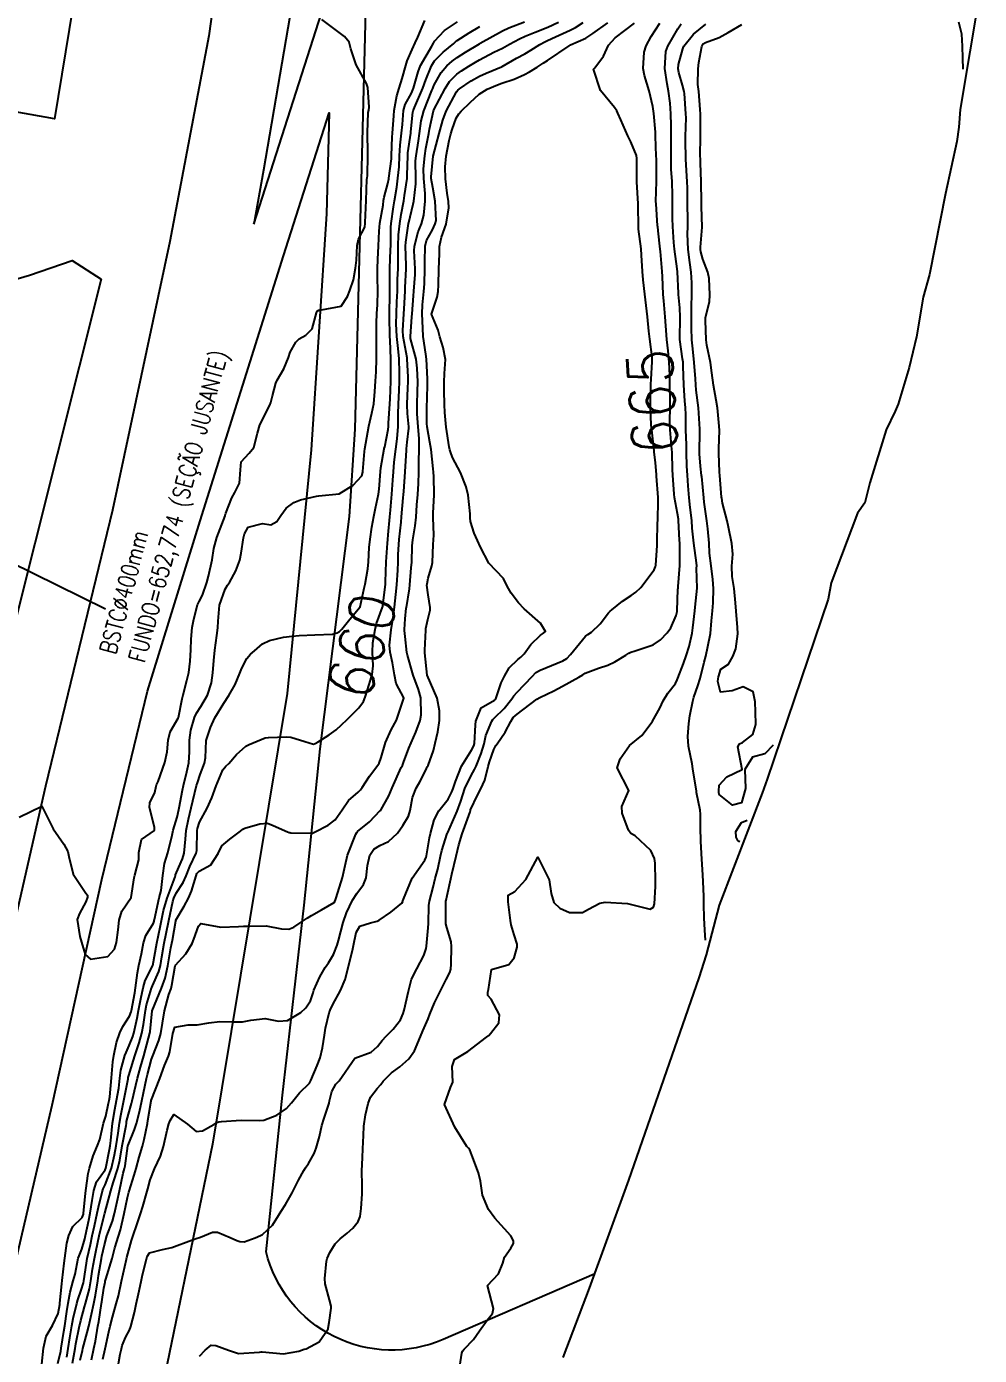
# Model space of a CAD drawing. Header units: metres. Extents: x 292545 to 299085, y 7450245 to 7463078.
# Drawn here: x 296745.2 to 296829.6, y 7460534.3 to 7460652 of the extents above; entities that cross this region are included whole.
import ezdxf
from ezdxf.enums import TextEntityAlignment as Align

# ---------------------------------------------------------------- set-up
doc = ezdxf.new("R2010")
doc.units = ezdxf.units.M
doc.linetypes.add('CONTINUO', pattern=[0])
for name, color, linetype in [('Area', 45, 'Continuous'), ('Cotas', 45, 'Continuous'), ('Curvas de Nivel 1m', 11, 'Continuous'), ('Curvas de Nivel 5m', 15, 'Continuous'), ('Edificações', 30, 'Continuous'), ('TEXTO', 45, 'Continuous'), ('Vias Primárias', 230, 'Continuous')]:
    doc.layers.add(name, color=color, linetype=linetype)
doc.styles.add('ROMANS', font='romans', dxfattribs={"height": 0.2})
doc.styles.add('Style-STANDARD', font='STANDARD.shx')

msp = doc.modelspace()

# ---------------------------------------------------------------- linework, layer by layer
at = {"layer": 'Area'}
msp.add_polyline3d([(296829.62, 7460654.93, 670.3), (296827.92, 7460644.7, 669.62), (296827.8, 7460643.14, 669.72), (296827.62, 7460641.86, 669.65), (296826.61, 7460637.26, 669.59), (296825.21, 7460630.08, 669.62), (296824.63, 7460628.07, 669.68), (296824.04, 7460624.55, 675.16), (296823.39, 7460621.84, 669.61), (296822.41, 7460618.59, 675.34), (296822.14, 7460617.98, 669.64), (296821.37, 7460616.33, 674.99), (296819.9, 7460611.62, 675.24), (296819.48, 7460609.85, 674.98), (296818.82, 7460608.93, 669.52), (296816.47, 7460602.77, 672.16), (296816.22, 7460601.32, 669.47), (296810.81, 7460585.36, 673.24), (296810.38, 7460584.14, 669.09), (296806.57, 7460574.21, 667.19), (296805.4, 7460569.82, 667.22), (296804.75, 7460567.76, 667.43), (296798.53, 7460549.86, 667.46), (296795.05, 7460540.29, 667.61), (296792.7, 7460534.13, 667.4)], dxfattribs=at)
at = {"layer": 'Curvas de Nivel 1m', "flags": 128}
for points, elevation in [([(296744.53, 7460582), (296746.54, 7460582.97), (296747.55, 7460580.96), (296748.51, 7460579.62), (296748.86, 7460578.95), (296748.93, 7460578.51), (296749.33, 7460576.94), (296750.46, 7460575.27), (296750.61, 7460575.08), (296750.61, 7460574.93), (296750.45, 7460574.51), (296749.89, 7460573.48), (296749.68, 7460572.94), (296749.91, 7460571.43), (296750.07, 7460570.93), (296750.39, 7460569.84), (296750.87, 7460569.41), (296752.39, 7460569.67), (296752.98, 7460570.31), (296753.17, 7460570.89), (296753.3, 7460572.01), (296753.41, 7460572.89), (296753.65, 7460573.68), (296754.45, 7460574.88), (296754.72, 7460576.63), (296754.79, 7460576.88), (296755.14, 7460578.22), (296755.14, 7460578.87), (296755.37, 7460580.02), (296756.52, 7460580.83), (296756.54, 7460580.86), (296756.54, 7460580.88), (296756.53, 7460581.11), (296756.1, 7460582.86), (296756.13, 7460583.28), (296756.56, 7460584.2), (296756.68, 7460584.75), (296756.72, 7460584.86), (296756.87, 7460585.15), (296757.46, 7460586.84), (296757.66, 7460587.79), (296757.75, 7460588.84), (296757.91, 7460589.55), (296758.64, 7460590.76), (296758.65, 7460590.82), (296758.99, 7460592.5), (296759.08, 7460592.83), (296759.4, 7460594.11), (296759.56, 7460594.82), (296759.7, 7460595.82), (296759.74, 7460596.82), (296759.78, 7460597.77), (296759.88, 7460598.82), (296760.01, 7460599.55), (296760.35, 7460600.81), (296760.48, 7460601.1), (296760.77, 7460601.67), (296761.17, 7460602.8), (296761.32, 7460603.34), (296761.63, 7460604.8), (296761.79, 7460605.82), (296762.04, 7460606.79), (296762.79, 7460608.71), (296762.8, 7460608.78), (296762.81, 7460608.82), (296762.86, 7460608.93), (296763.37, 7460610.28), (296763.65, 7460610.77), (296764.06, 7460611.6), (296764.16, 7460612.77), (296764.21, 7460613.47), (296764.92, 7460614.26), (296765.34, 7460614.75), (296765.66, 7460616.03), (296765.87, 7460616.75), (296766.75, 7460618.51), (296766.84, 7460618.73), (296766.98, 7460619.32), (296767.28, 7460620.44), (296767.41, 7460620.73), (296768, 7460621.73), (296768.39, 7460622.72), (296768.55, 7460623.19), (296769.04, 7460624.09), (296769.35, 7460624.39), (296769.94, 7460624.7), (296770.49, 7460625.26), (296770.87, 7460626.69), (296770.93, 7460626.84), (296771.08, 7460626.93), (296771.33, 7460626.94), (296773.08, 7460627.28), (296773.62, 7460628.12), (296773.83, 7460628.65), (296774.15, 7460629.6), (296774.34, 7460630.65), (296774.43, 7460631.34), (296774.5, 7460632.65), (296774.6, 7460633.2), (296775.16, 7460634.27), (296775.2, 7460634.64), (296775.21, 7460634.68), (296775.29, 7460636.64), (296775.33, 7460638.52), (296775.36, 7460638.64), (296775.4, 7460638.82), (296775.43, 7460640.64), (296775.43, 7460640.83), (296775.39, 7460642.64), (296775.47, 7460644.44), (296775.51, 7460644.64), (296775.56, 7460644.91), (296775.42, 7460646.64), (296775.31, 7460647.01), (296774.41, 7460648.65), (296773.94, 7460650.06), (296773.77, 7460650.66), (296773.36, 7460651.17), (296771.37, 7460652.68)], 657), ([(296746.55, 7460533.56), (296746.71, 7460534.97), (296746.93, 7460536.03), (296747.5, 7460536.96), (296748.01, 7460538.04), (296748.14, 7460538.83), (296748.15, 7460538.95), (296748.32, 7460540.67), (296748.35, 7460540.95), (296748.54, 7460542.48), (296748.58, 7460542.94), (296748.76, 7460544.27), (296748.93, 7460544.94), (296749.31, 7460545.74), (296750.12, 7460546.53), (296750.23, 7460546.82), (296750.24, 7460546.93), (296750.41, 7460548.65), (296750.44, 7460548.93), (296750.65, 7460550.44), (296750.77, 7460550.92), (296751.11, 7460551.99), (296751.49, 7460552.92), (296751.68, 7460553.44), (296752, 7460554.91), (296752.06, 7460555.06), (296752.22, 7460555.51), (296752.47, 7460556.68), (296752.51, 7460556.91), (296752.56, 7460557.22), (296752.72, 7460558.9), (296752.85, 7460560.32), (296752.93, 7460560.89), (296753.16, 7460562.03), (296753.47, 7460562.89), (296753.74, 7460563.47), (296754.33, 7460564.38), (296754.45, 7460564.76), (296754.48, 7460564.88), (296754.79, 7460566.43), (296754.86, 7460566.87), (296755.02, 7460568.22), (296755.15, 7460568.87), (296755.38, 7460569.89), (296755.56, 7460570.87), (296755.77, 7460571.51), (296756.43, 7460572.62), (296756.49, 7460572.8), (296756.5, 7460572.86), (296756.52, 7460572.95), (296756.96, 7460574.85), (296757.12, 7460575.51), (296757.28, 7460576.85), (296757.43, 7460577.91), (296757.72, 7460578.84), (296758.09, 7460580.41), (296758.19, 7460580.84), (296758.53, 7460581.99), (296758.7, 7460582.67), (296758.73, 7460582.83), (296759, 7460584.39), (296759.09, 7460584.82), (296759.39, 7460586.02), (296759.57, 7460586.82), (296759.64, 7460587.79), (296759.63, 7460588.82), (296759.75, 7460589.7), (296760.07, 7460590.82), (296760.24, 7460591.22), (296760.65, 7460591.8), (296761.24, 7460592.8), (296761.57, 7460593.91), (296761.71, 7460594.79), (296761.79, 7460595.88), (296761.87, 7460596.79), (296762.05, 7460598.11), (296762.14, 7460598.79), (296762.17, 7460599.36), (296762.29, 7460600.79), (296762.78, 7460602.2), (296763.01, 7460602.55), (296763.17, 7460602.78), (296763.75, 7460603.82), (296764.08, 7460604.77), (296764.2, 7460605.38), (296764.42, 7460606.76), (296764.51, 7460607.09), (296764.84, 7460607.7), (296766.11, 7460608.01), (296766.84, 7460607.9), (296767.38, 7460608.19), (296767.73, 7460608.72), (296768.21, 7460609.37), (296768.87, 7460609.87), (296769.47, 7460610.11), (296770.88, 7460610.45), (296771.08, 7460610.48), (296772.88, 7460610.66), (296774.13, 7460611.41), (296774.9, 7460612.23), (296774.99, 7460612.56), (296775, 7460612.64), (296775.15, 7460614.41), (296775.17, 7460614.64), (296775.43, 7460616.15), (296775.53, 7460616.63), (296775.8, 7460617.79), (296775.95, 7460618.63), (296776.06, 7460619.7), (296776.12, 7460620.62), (296776.17, 7460621.45), (296776.2, 7460622.62), (296776.2, 7460623.79), (296776.2, 7460624.62), (296776.2, 7460625.77), (296776.24, 7460626.62), (296776.29, 7460627.4), (296776.31, 7460628.62), (296776.29, 7460629.81), (296776.29, 7460630.62), (296776.33, 7460631.42), (296776.39, 7460632.62), (296776.44, 7460633.91), (296776.51, 7460634.62), (296776.79, 7460636.22), (296776.83, 7460636.62), (296776.87, 7460636.93), (296777.21, 7460638.14), (296777.28, 7460638.54), (296777.29, 7460638.61), (296777.52, 7460640.32), (296777.54, 7460640.61), (296777.6, 7460642.26), (296777.62, 7460642.61), (296777.74, 7460644.14), (296777.78, 7460644.61), (296778, 7460645.9), (296778.21, 7460646.6), (296778.46, 7460647.45), (296778.79, 7460648.6), (296778.93, 7460649.01), (296779.35, 7460650.01), (296779.62, 7460650.59), (296779.87, 7460651.09), (296780.49, 7460652.57)], 658), ([(296747.96, 7460533.61), (296748.23, 7460534.69), (296748.27, 7460534.95), (296748.5, 7460536.44), (296748.58, 7460536.94), (296748.75, 7460538.2), (296748.87, 7460538.94), (296749.06, 7460539.91), (296749.34, 7460540.94), (296749.49, 7460541.51), (296749.78, 7460542.93), (296749.85, 7460543.15), (296750.08, 7460543.72), (296750.36, 7460544.66), (296750.42, 7460544.93), (296750.72, 7460546.31), (296750.84, 7460546.92), (296751.01, 7460548.04), (296751.15, 7460548.92), (296751.38, 7460549.69), (296752.16, 7460550.75), (296752.23, 7460550.91), (296752.54, 7460552.55), (296752.6, 7460552.9), (296752.67, 7460553.37), (296752.82, 7460554.9), (296753.01, 7460556.12), (296753.16, 7460556.9), (296753.36, 7460558), (296753.46, 7460558.89), (296753.56, 7460559.59), (296753.91, 7460560.88), (296754.01, 7460561.16), (296754.3, 7460561.78), (296754.61, 7460562.57), (296754.7, 7460562.88), (296755, 7460564.2), (296755.11, 7460564.87), (296755.32, 7460565.9), (296755.53, 7460566.87), (296755.71, 7460567.52), (296756.38, 7460568.86), (296756.74, 7460570.85), (296757.02, 7460572.25), (296757.15, 7460572.85), (296757.33, 7460573.74), (296757.64, 7460574.84), (296758.35, 7460576.71), (296758.39, 7460576.83), (296758.4, 7460576.91), (296758.48, 7460577.09), (296759, 7460578.32), (296759.16, 7460578.82), (296759.29, 7460580.05), (296759.35, 7460580.82), (296759.53, 7460581.82), (296759.78, 7460582.82), (296759.93, 7460583.44), (296760.25, 7460584.81), (296760.33, 7460585.06), (296760.58, 7460585.79), (296760.97, 7460586.8), (296761.04, 7460587.25), (296761.11, 7460588.8), (296761.49, 7460589.94), (296761.89, 7460590.79), (296762.66, 7460592.11), (296763.12, 7460592.78), (296763.69, 7460593.76), (296764.1, 7460594.77), (296764.26, 7460595.2), (296764.71, 7460596.06), (296765.03, 7460596.43), (296765.4, 7460596.75), (296766.11, 7460597.35), (296766.72, 7460597.66), (296767.96, 7460597.95), (296768.73, 7460598.05), (296769.34, 7460598.09), (296770.73, 7460598.17), (296772.3, 7460598.23), (296772.73, 7460598.34), (296772.93, 7460598.46), (296773.14, 7460598.66), (296773.84, 7460599.55), (296774.76, 7460600.64), (296775.12, 7460602.29), (296775.2, 7460602.64), (296775.44, 7460603.99), (296775.49, 7460604.63), (296775.55, 7460605.9), (296775.64, 7460606.63), (296775.79, 7460607.69), (296775.95, 7460608.63), (296776.11, 7460609.38), (296776.38, 7460610.62), (296776.44, 7460611.06), (296776.55, 7460612.62), (296776.58, 7460612.95), (296776.87, 7460614.62), (296776.88, 7460614.66), (296776.93, 7460614.82), (296777.23, 7460616.34), (296777.25, 7460616.62), (296777.26, 7460616.92), (296777.39, 7460618.61), (296777.41, 7460619.05), (296777.46, 7460620.61), (296777.47, 7460622.16), (296777.46, 7460622.61), (296777.41, 7460624.23), (296777.39, 7460624.61), (296777.34, 7460626.32), (296777.34, 7460626.61), (296777.38, 7460628.31), (296777.38, 7460628.61), (296777.37, 7460630.35), (296777.38, 7460630.61), (296777.45, 7460632.29), (296777.46, 7460632.61), (296777.48, 7460634.28), (296777.51, 7460634.61), (296777.72, 7460636.07), (296777.8, 7460636.6), (296777.99, 7460637.81), (296778.1, 7460638.6), (296778.21, 7460639.61), (296778.25, 7460640.6), (296778.31, 7460641.54), (296778.42, 7460642.6), (296778.5, 7460643.36), (296778.6, 7460644.6), (296778.74, 7460645.15), (296779.3, 7460646.13), (296779.49, 7460646.59), (296779.88, 7460648.03), (296780.1, 7460648.58), (296781.1, 7460650.32), (296781.24, 7460650.56), (296781.35, 7460650.76), (296782.22, 7460651.69), (296783.37, 7460652.46)], 659), ([(296749.27, 7460533.62), (296749.49, 7460534.93), (296749.57, 7460535.35), (296749.89, 7460536.93), (296749.91, 7460537.03), (296750.01, 7460537.4), (296750.34, 7460538.61), (296750.43, 7460538.93), (296750.76, 7460540.21), (296750.89, 7460540.92), (296751.03, 7460541.95), (296751.21, 7460542.92), (296751.36, 7460543.64), (296751.62, 7460544.91), (296751.71, 7460545.31), (296752.12, 7460546.91), (296752.66, 7460548.9), (296752.87, 7460549.62), (296753.29, 7460550.89), (296753.46, 7460551.61), (296753.67, 7460552.89), (296754.01, 7460554.68), (296754.04, 7460554.88), (296754.06, 7460555.04), (296754.23, 7460555.7), (296754.49, 7460556.63), (296754.55, 7460556.88), (296754.87, 7460558.26), (296755.02, 7460558.87), (296755.29, 7460559.85), (296755.58, 7460560.87), (296755.74, 7460561.42), (296756.11, 7460562.86), (296756.14, 7460563.03), (296756.33, 7460564.86), (296757.16, 7460566.85), (296757.47, 7460567.74), (296757.72, 7460568.84), (296757.99, 7460570.43), (296758.06, 7460570.84), (296758.12, 7460571.12), (296758.42, 7460572.83), (296758.43, 7460572.87), (296759.16, 7460574.11), (296759.53, 7460574.82), (296759.82, 7460575.46), (296760.22, 7460576.81), (296760.29, 7460577), (296760.48, 7460577.22), (296761.51, 7460577.77), (296762.17, 7460578.79), (296762.51, 7460579.46), (296763.22, 7460580.06), (296764.15, 7460580.76), (296764.35, 7460580.94), (296764.53, 7460581.04), (296765.86, 7460581.42), (296766.53, 7460581.46), (296767.05, 7460581.26), (296768.33, 7460580.71), (296768.47, 7460580.65), (296768.52, 7460580.64), (296768.6, 7460580.63), (296770.52, 7460580.59), (296770.6, 7460580.61), (296770.77, 7460580.69), (296771.92, 7460581.29), (296772.53, 7460581.76), (296773.16, 7460582.66), (296773.73, 7460583.48), (296774.57, 7460584.23), (296774.77, 7460584.43), (296774.92, 7460584.64), (296775.58, 7460585.63), (296776.32, 7460586.62), (296776.43, 7460586.79), (296776.6, 7460587.28), (296777, 7460588.61), (296777.5, 7460589.73), (296777.98, 7460590.6), (296778.62, 7460592.55), (296778.61, 7460592.59), (296777.94, 7460593.86), (296777.81, 7460594.6), (296777.63, 7460595.67), (296777.4, 7460596.61), (296777.35, 7460597.24), (296777.5, 7460598.61), (296777.68, 7460599.68), (296777.79, 7460600.6), (296777.91, 7460601.74), (296777.99, 7460602.6), (296778.08, 7460603.88), (296778.11, 7460604.6), (296778.13, 7460605.28), (296778.21, 7460606.6), (296778.38, 7460608.13), (296778.43, 7460608.6), (296778.57, 7460610.3), (296778.6, 7460610.59), (296778.62, 7460610.85), (296778.74, 7460612.59), (296778.86, 7460614.53), (296778.86, 7460614.59), (296778.87, 7460614.64), (296778.93, 7460615.22), (296779.06, 7460616.48), (296779.06, 7460616.59), (296778.96, 7460617.76), (296778.91, 7460618.53), (296778.91, 7460618.59), (296778.99, 7460620.05), (296779.02, 7460620.56), (296779.02, 7460620.59), (296779, 7460621), (296778.92, 7460622.59), (296778.91, 7460622.71), (296778.57, 7460624.59), (296778.54, 7460625.11), (296778.61, 7460626.59), (296778.64, 7460627.03), (296778.73, 7460628.59), (296778.75, 7460628.94), (296778.84, 7460630.59), (296778.84, 7460630.87), (296778.78, 7460632.59), (296778.79, 7460632.95), (296779.04, 7460634.59), (296779.06, 7460634.7), (296779.17, 7460635.2), (296779.46, 7460636.31), (296779.51, 7460636.59), (296779.68, 7460638.12), (296779.68, 7460638.59), (296779.67, 7460640.14), (296779.72, 7460640.59), (296779.92, 7460641.91), (296780.02, 7460642.58), (296780.17, 7460643.68), (296780.4, 7460644.58), (296781.11, 7460646.37), (296781.19, 7460646.56), (296781.22, 7460646.65), (296781.31, 7460646.87), (296781.92, 7460647.96), (296782.44, 7460648.55), (296782.91, 7460648.97), (296783.34, 7460649.29), (296784.1, 7460649.78), (296785.33, 7460650.52), (296785.39, 7460650.56), (296787.36, 7460651.66), (296787.92, 7460651.93), (296789.3, 7460652.47)], 661), ([(296749.96, 7460533.91), (296750.15, 7460534.75), (296750.19, 7460534.93), (296750.58, 7460536.34), (296750.71, 7460536.92), (296750.95, 7460537.98), (296751.15, 7460538.92), (296751.3, 7460539.65), (296751.5, 7460540.92), (296751.57, 7460541.41), (296751.83, 7460542.91), (296751.87, 7460543.12), (296752.09, 7460544.12), (296752.32, 7460544.91), (296752.81, 7460546.21), (296752.99, 7460546.9), (296753.21, 7460547.97), (296753.42, 7460548.89), (296753.75, 7460550.48), (296753.87, 7460550.88), (296753.92, 7460551.13), (296754.17, 7460552.88), (296754.19, 7460552.96), (296754.77, 7460554.32), (296754.94, 7460554.87), (296755.2, 7460555.9), (296755.41, 7460556.87), (296755.55, 7460557.57), (296755.82, 7460558.86), (296755.91, 7460559.22), (296756.28, 7460560.57), (296756.38, 7460560.86), (296756.93, 7460562.22), (296757.08, 7460562.85), (296757.23, 7460563.75), (296757.43, 7460564.84), (296757.8, 7460566.29), (296758, 7460566.84), (296758.08, 7460567.11), (296758.36, 7460568.83), (296758.38, 7460568.9), (296759.32, 7460569.9), (296759.87, 7460570.82), (296760.02, 7460571.2), (296760.42, 7460572.34), (296760.65, 7460572.58), (296762.42, 7460572.25), (296763.97, 7460572.31), (296764.42, 7460572.34), (296764.83, 7460572.35), (296766.42, 7460572.37), (296767.79, 7460572.1), (296768.42, 7460572.08), (296768.88, 7460572.25), (296769.52, 7460572.7), (296770.06, 7460573.07), (296770.43, 7460573.28), (296771.34, 7460573.78), (296772.45, 7460574.43), (296772.53, 7460574.59), (296772.56, 7460574.67), (296772.64, 7460574.85), (296773.18, 7460576.66), (296773.41, 7460577.73), (296773.64, 7460578.65), (296774.37, 7460580.49), (296774.45, 7460580.64), (296774.52, 7460580.73), (296775.57, 7460581.59), (296776.54, 7460582.58), (296776.57, 7460582.62), (296777.28, 7460583.89), (296777.58, 7460584.6), (296778.4, 7460586.41), (296778.49, 7460586.59), (296778.6, 7460586.85), (296779.08, 7460588.11), (296779.28, 7460588.58), (296779.69, 7460589.52), (296780.08, 7460590.58), (296780.16, 7460591.06), (296780.13, 7460592.58), (296779.93, 7460593.31), (296779.46, 7460594.58), (296778.94, 7460596.35), (296778.9, 7460596.59), (296778.73, 7460598), (296778.67, 7460598.53), (296778.67, 7460598.59), (296778.68, 7460598.64), (296778.75, 7460599.56), (296778.83, 7460600.52), (296778.85, 7460600.59), (296779.13, 7460602.23), (296779.16, 7460602.59), (296779.28, 7460604.1), (296779.32, 7460604.58), (296779.35, 7460606.05), (296779.41, 7460606.58), (296779.63, 7460607.8), (296779.71, 7460608.58), (296779.78, 7460609.67), (296779.85, 7460610.58), (296779.91, 7460611.56), (296779.94, 7460612.58), (296779.96, 7460613.53), (296779.99, 7460614.58), (296779.98, 7460615.54), (296779.89, 7460616.58), (296779.79, 7460617.75), (296779.79, 7460618.58), (296779.84, 7460619.72), (296779.85, 7460620.58), (296779.81, 7460621.78), (296779.71, 7460622.58), (296779.22, 7460624.41), (296779.2, 7460624.59), (296779.33, 7460626.32), (296779.35, 7460626.59), (296779.47, 7460628.2), (296779.51, 7460628.59), (296779.62, 7460630.08), (296779.62, 7460630.58), (296779.55, 7460632.18), (296779.57, 7460632.59), (296779.88, 7460633.86), (296780.18, 7460634.58), (296780.4, 7460635.35), (296780.52, 7460636.58), (296780.51, 7460637.26), (296780.39, 7460638.58), (296780.37, 7460639.43), (296780.48, 7460640.58), (296780.58, 7460641.23), (296780.83, 7460642.57), (296780.9, 7460642.94), (296781.25, 7460644.57), (296781.28, 7460644.66), (296782.28, 7460646.55), (296782.68, 7460647.18), (296783.32, 7460647.84), (296783.73, 7460648.13), (296784.39, 7460648.53), (296784.98, 7460648.88), (296785.34, 7460649.09), (296786.61, 7460649.77), (296787.35, 7460650.14), (296787.58, 7460650.26), (296787.97, 7460650.48), (296788.88, 7460650.95), (296789.36, 7460651.18), (296790.27, 7460651.56), (296791.37, 7460651.99), (296792.32, 7460652.44)], 662), ([(296750.96, 7460533.93), (296751.17, 7460534.92), (296751.31, 7460535.59), (296751.52, 7460536.91), (296751.59, 7460537.33), (296751.84, 7460538.91), (296751.87, 7460539.07), (296752.04, 7460540.28), (296752.15, 7460540.81), (296752.17, 7460540.91), (296752.21, 7460541.07), (296752.77, 7460542.9), (296753.03, 7460543.84), (296753.35, 7460544.89), (296753.53, 7460545.46), (296753.85, 7460546.88), (296754.14, 7460548.32), (296754.25, 7460548.77), (296754.29, 7460548.88), (296754.73, 7460550.3), (296754.9, 7460550.87), (296755.18, 7460551.87), (296755.47, 7460552.87), (296755.62, 7460553.45), (296755.9, 7460554.86), (296755.95, 7460555.13), (296756.23, 7460556.86), (296756.24, 7460556.9), (296756.99, 7460558.85), (296757.42, 7460559.99), (296757.78, 7460560.84), (296757.9, 7460561.22), (296758.16, 7460562.83), (296758.32, 7460563.39), (296759.52, 7460563.62), (296760.32, 7460563.6), (296761.35, 7460563.77), (296762.32, 7460563.89), (296763.41, 7460563.86), (296764.32, 7460563.87), (296765.07, 7460564.01), (296766.33, 7460564.17), (296767.52, 7460563.92), (296768.33, 7460563.99), (296769.49, 7460564.7), (296769.93, 7460565.1), (296770.34, 7460565.74), (296770.59, 7460566.45), (296770.66, 7460566.69), (296771.19, 7460567.86), (296771.66, 7460568.68), (296771.95, 7460569.11), (296772.39, 7460569.84), (296772.71, 7460570.67), (296772.82, 7460571.08), (296773.25, 7460572.66), (296773.55, 7460573.54), (296774.08, 7460574.65), (296774.46, 7460575.24), (296775.05, 7460576.05), (296775.28, 7460576.63), (296775.41, 7460577.71), (296775.61, 7460578.63), (296775.96, 7460579.18), (296776.51, 7460579.5), (296777.27, 7460579.85), (296778.05, 7460580.6), (296778.53, 7460581.28), (296779.03, 7460582.09), (296779.18, 7460582.58), (296779.39, 7460583.76), (296779.72, 7460584.58), (296780.04, 7460585.12), (296780.59, 7460586.24), (296780.7, 7460586.46), (296780.77, 7460586.57), (296781.25, 7460587.92), (296781.39, 7460588.56), (296781.63, 7460589.56), (296781.77, 7460590.56), (296781.79, 7460591.42), (296781.59, 7460592.56), (296780.68, 7460594.57), (296780.49, 7460596.57), (296780.48, 7460596.81), (296780.56, 7460598.57), (296780.58, 7460598.72), (296780.75, 7460599.53), (296780.97, 7460600.35), (296780.97, 7460600.57), (296780.77, 7460601.69), (296780.67, 7460602.57), (296780.68, 7460602.68), (296780.79, 7460603.17), (296781.11, 7460604.26), (296781.15, 7460604.57), (296781.23, 7460606.16), (296781.25, 7460606.57), (296781.27, 7460606.99), (296781.23, 7460608.56), (296781.23, 7460608.94), (296781.31, 7460610.56), (296781.29, 7460612.17), (296781.25, 7460612.56), (296781.21, 7460612.87), (296781.05, 7460614.57), (296780.93, 7460615.22), (296780.68, 7460616.57), (296780.65, 7460616.88), (296780.67, 7460618.57), (296780.68, 7460618.87), (296780.72, 7460620.57), (296780.72, 7460620.85), (296780.64, 7460622.57), (296780.58, 7460623.02), (296780.34, 7460624.58), (296780.3, 7460625.33), (296780.25, 7460626.58), (296780.27, 7460627.38), (296780.39, 7460628.58), (296780.44, 7460629.24), (296780.48, 7460630.58), (296780.47, 7460631.23), (296780.5, 7460632.58), (296780.62, 7460633.1), (296781.16, 7460634.05), (296781.41, 7460634.57), (296781.48, 7460634.87), (296781.41, 7460636.57), (296781.2, 7460637.78), (296781.05, 7460638.57), (296781.05, 7460638.74), (296781.23, 7460640.57), (296781.75, 7460642.56), (296782.08, 7460643.75), (296782.38, 7460644.55), (296783.3, 7460646.27), (296783.42, 7460646.42), (296783.56, 7460646.54), (296784.6, 7460647.24), (296785.32, 7460647.65), (296785.92, 7460647.92), (296787.27, 7460648.49), (296787.33, 7460648.52), (296788.59, 7460649.23), (296789.34, 7460649.64), (296789.87, 7460649.95), (296790.66, 7460650.46), (296791.11, 7460650.69), (296791.36, 7460650.8), (296792.05, 7460651.13), (296793.37, 7460651.73), (296793.82, 7460651.97), (296794.5, 7460652.41)], 663), ([(296751.96, 7460533.98), (296752.15, 7460534.91), (296752.48, 7460536.42), (296752.6, 7460536.9), (296752.81, 7460537.7), (296753.15, 7460538.89), (296753.33, 7460539.59), (296753.62, 7460540.89), (296754.04, 7460542.85), (296754.05, 7460542.88), (296754.07, 7460542.99), (296754.48, 7460544.49), (296754.61, 7460544.87), (296755.01, 7460545.97), (296755.3, 7460546.87), (296755.49, 7460547.51), (296755.89, 7460548.86), (296755.94, 7460549.07), (296756.15, 7460549.89), (296756.54, 7460550.85), (296757.06, 7460551.96), (296757.34, 7460552.84), (296757.65, 7460554.28), (296757.81, 7460554.84), (296757.91, 7460555.14), (296758.23, 7460555.66), (296759.45, 7460554.82), (296760.21, 7460554.16), (296760.79, 7460554.22), (296761.8, 7460554.79), (296762.06, 7460554.95), (296762.22, 7460555.01), (296762.48, 7460555.05), (296764.22, 7460555.16), (296765.83, 7460555.13), (296766.22, 7460555.17), (296767.36, 7460555.59), (296768.23, 7460556.19), (296768.68, 7460556.71), (296769.37, 7460557.58), (296770.26, 7460558.45), (296770.34, 7460558.61), (296770.38, 7460558.69), (296770.95, 7460560.01), (296771.21, 7460560.68), (296771.42, 7460561.56), (296771.58, 7460562.68), (296771.69, 7460563.31), (296772.01, 7460564.67), (296772.1, 7460564.91), (296772.34, 7460565.42), (296773.01, 7460566.66), (296773.41, 7460567.61), (296773.69, 7460568.65), (296774.09, 7460570.34), (296774.16, 7460570.64), (296774.41, 7460571.79), (296774.72, 7460572.34), (296775.67, 7460572.63), (296776.25, 7460572.8), (296776.43, 7460572.88), (296777.46, 7460573.59), (296778.45, 7460574.38), (296778.52, 7460574.53), (296778.54, 7460574.6), (296778.59, 7460574.74), (296779.36, 7460576.59), (296780.49, 7460578.19), (296780.6, 7460578.46), (296780.63, 7460578.57), (296780.91, 7460580.18), (296780.98, 7460580.57), (296781.32, 7460581.78), (296781.73, 7460582.56), (296782.08, 7460583.02), (296782.56, 7460583.6), (296782.87, 7460584.25), (296782.98, 7460584.54), (296783.2, 7460585.16), (296783.73, 7460586.53), (296784.61, 7460587.94), (296784.82, 7460588.31), (296784.87, 7460588.52), (296784.96, 7460590.19), (296785, 7460590.52), (296785.48, 7460591.68), (296786.66, 7460592.38), (296786.73, 7460592.43), (296786.77, 7460592.5), (296787.26, 7460593.91), (296787.54, 7460594.49), (296787.94, 7460595.24), (296788.71, 7460595.96), (296788.99, 7460596.19), (296789.27, 7460596.46), (296789.87, 7460597.31), (296790.73, 7460598.14), (296790.92, 7460598.25), (296791.17, 7460598.45), (296790.74, 7460599.18), (296789.29, 7460600.46), (296788.77, 7460600.99), (296788.14, 7460601.84), (296787.79, 7460602.48), (296787.44, 7460603.14), (296786.8, 7460603.83), (296786.16, 7460604.51), (296785.41, 7460605.92), (296785.14, 7460606.52), (296784.84, 7460607.16), (296784.54, 7460608.21), (296784.51, 7460608.52), (296784.49, 7460608.89), (296784.32, 7460610.53), (296784.15, 7460611.26), (296783.63, 7460612.53), (296782.92, 7460613.88), (296782.75, 7460614.37), (296782.71, 7460614.54), (296782.65, 7460614.82), (296782.38, 7460616.55), (296782.25, 7460617.84), (296782.22, 7460618.55), (296782.2, 7460619.77), (296782.2, 7460620.55), (296782.24, 7460621.31), (296782.3, 7460622.55), (296782.1, 7460623.62), (296781.82, 7460624.56), (296781.65, 7460625.16), (296781.06, 7460626.57), (296781.58, 7460628.06), (296781.67, 7460628.56), (296781.68, 7460629.15), (296781.73, 7460630.56), (296781.77, 7460631.92), (296781.78, 7460632.56), (296781.97, 7460633.38), (296782.36, 7460634.55), (296782.61, 7460635.98), (296782.57, 7460636.55), (296782.46, 7460637.28), (296782.32, 7460638.55), (296782.29, 7460639.62), (296782.38, 7460640.55), (296782.65, 7460641.95), (296782.79, 7460642.55), (296782.89, 7460642.91), (296783.27, 7460643.92), (296783.5, 7460644.32), (296783.69, 7460644.54), (296784.5, 7460645.32), (296785.3, 7460646.05), (296786.01, 7460646.51), (296786.92, 7460646.89), (296787.31, 7460647.02), (296788.4, 7460647.39), (296789.32, 7460647.79), (296789.77, 7460648.02), (296790.43, 7460648.46), (296790.98, 7460648.81), (296791.34, 7460649.03), (296793.27, 7460650.34), (296793.35, 7460650.39), (296793.37, 7460650.4), (296793.4, 7460650.42), (296794.74, 7460651.03), (296795.36, 7460651.42), (296796.7, 7460652.38)], 664), ([(296760.51, 7460534.26), (296761.02, 7460534.8), (296761.55, 7460535.23), (296761.98, 7460535.21), (296763.08, 7460534.78), (296763.97, 7460534.5), (296765.83, 7460534.6), (296765.97, 7460534.63), (296766.08, 7460534.63), (296767.97, 7460534.46), (296769.33, 7460534.7), (296769.8, 7460534.86), (296769.98, 7460534.91), (296771.13, 7460535.53), (296771.91, 7460536.67), (296771.93, 7460536.74), (296772.01, 7460537.24), (296772.19, 7460538.5), (296772.17, 7460538.67), (296772.03, 7460539.24), (296771.66, 7460540.67), (296771.61, 7460541.12), (296771.77, 7460542.67), (296771.84, 7460542.91), (296772.08, 7460543.44), (296772.55, 7460544.2), (296772.99, 7460544.66), (296773.61, 7460545.15), (296774.11, 7460545.6), (296774.57, 7460546.19), (296774.74, 7460546.64), (296774.83, 7460547.34), (296774.93, 7460548.64), (296774.92, 7460549.41), (296774.89, 7460550.64), (296774.95, 7460551.86), (296774.99, 7460552.63), (296775.04, 7460553.8), (296775.07, 7460554.63), (296775.23, 7460555.62), (296775.47, 7460556.63), (296775.67, 7460557.2), (296776.25, 7460557.97), (296776.57, 7460558.31), (296776.8, 7460558.61), (296777.52, 7460559.36), (296778.28, 7460559.9), (296779.06, 7460560.59), (296779.56, 7460561.31), (296780.1, 7460562.57), (296780.32, 7460563.07), (296780.77, 7460564.13), (296780.92, 7460564.56), (296781.34, 7460565.57), (296781.85, 7460566.56), (296782.01, 7460566.9), (296782.37, 7460567.63), (296782.69, 7460568.24), (296782.78, 7460568.54), (296782.81, 7460568.97), (296782.86, 7460570.54), (296782.81, 7460570.95), (296782.42, 7460572.22), (296782.34, 7460572.55), (296782.33, 7460572.64), (296782.35, 7460574.55), (296782.36, 7460574.65), (296782.46, 7460575.07), (296782.79, 7460576.55), (296782.88, 7460576.94), (296783.25, 7460578.54), (296783.5, 7460579.54), (296783.78, 7460580.53), (296784.49, 7460582.47), (296784.51, 7460582.52), (296784.52, 7460582.55), (296784.54, 7460582.64), (296785.14, 7460583.94), (296785.45, 7460584.51), (296785.81, 7460585.28), (296786.1, 7460586.5), (296786.2, 7460586.9), (296786.61, 7460588.01), (296786.77, 7460588.34), (296786.89, 7460588.5), (296787.59, 7460589.53), (296788.09, 7460590.49), (296788.31, 7460590.82), (296788.65, 7460591.13), (296790.4, 7460592.45), (296790.66, 7460592.61), (296791.92, 7460593.19), (296792.67, 7460593.6), (296794.13, 7460594.41), (296794.47, 7460594.62), (296794.69, 7460594.75), (296795.88, 7460595.2), (296796.7, 7460595.48), (296797.31, 7460595.76), (296798.28, 7460596.36), (296798.55, 7460596.53), (296798.72, 7460596.61), (296799.11, 7460596.75), (296800.72, 7460597.27), (296801.35, 7460597.7), (296801.95, 7460598.32), (296802.28, 7460598.77), (296802.75, 7460599.86), (296802.83, 7460600.23), (296802.84, 7460600.31), (296802.91, 7460602.18), (296802.92, 7460602.31), (296802.93, 7460602.45), (296803.09, 7460604.31), (296803.09, 7460606.04), (296803.07, 7460606.31), (296803.05, 7460606.52), (296802.96, 7460608.31), (296802.95, 7460608.4), (296802.86, 7460608.91), (296802.6, 7460610.31), (296802.56, 7460610.63), (296802.45, 7460612.31), (296802.43, 7460612.79), (296802.39, 7460614.32), (296802.35, 7460614.89), (296802.22, 7460616.32), (296802.2, 7460617.07), (296802.23, 7460618.32), (296802.23, 7460619.07), (296802.19, 7460620.32), (296802.18, 7460621.15), (296802.14, 7460622.32), (296802.05, 7460623.31), (296801.92, 7460624.32), (296801.83, 7460625.54), (296801.79, 7460626.32), (296801.65, 7460627.76), (296801.6, 7460628.32), (296801.53, 7460629.91), (296801.5, 7460630.33), (296801.35, 7460632.11), (296801.33, 7460632.33), (296801.16, 7460633.96), (296801.12, 7460634.33), (296801.11, 7460634.38), (296800.97, 7460636.33), (296800.96, 7460636.56), (296801.02, 7460638.33), (296801.02, 7460638.52), (296801, 7460640.33), (296800.99, 7460640.57), (296800.92, 7460642.33), (296800.91, 7460642.69), (296800.76, 7460644.34), (296800.68, 7460644.95), (296800.37, 7460646.34), (296799.95, 7460647.71), (296799.83, 7460648.34), (296799.91, 7460649.78), (296800.08, 7460650.34), (296800.54, 7460651.16), (296801.3, 7460652.33)], 666), ([(296783.52, 7460532.97), (296783.75, 7460534.53), (296783.81, 7460534.69), (296783.98, 7460534.87), (296784.78, 7460535.73), (296785.32, 7460536.51), (296786.01, 7460537.45), (296786.47, 7460538.04), (296786.56, 7460538.49), (296786.04, 7460540.5), (296787, 7460541.55), (296787.4, 7460542.49), (296787.55, 7460543.01), (296788.09, 7460543.83), (296788.33, 7460544.24), (296788.34, 7460544.48), (296788.1, 7460544.91), (296786.67, 7460546.49), (296786.12, 7460547.24), (296785.6, 7460548.51), (296785.4, 7460549.76), (296785.23, 7460550.51), (296784.66, 7460552.05), (296784.48, 7460552.53), (296784.34, 7460552.67), (296784.2, 7460552.82), (296783.15, 7460554.54), (296782.23, 7460556.55), (296782.76, 7460558.05), (296782.96, 7460558.54), (296782.9, 7460559.92), (296783.12, 7460560.54), (296783.85, 7460560.98), (296784.29, 7460561.23), (296785.96, 7460562.51), (296786.14, 7460562.66), (296786.31, 7460562.83), (296787.03, 7460563.79), (296787.09, 7460564.49), (296786.35, 7460565.88), (296786.06, 7460566.21), (296786.06, 7460566.5), (296786.13, 7460566.73), (296786.38, 7460568.5), (296787.93, 7460568.94), (296788.39, 7460569.54), (296788.65, 7460570.48), (296788.67, 7460570.74), (296788.41, 7460571.57), (296788.12, 7460572.48), (296788.06, 7460572.85), (296787.87, 7460574.49), (296787.86, 7460575.09), (296788.46, 7460575.43), (296789.42, 7460576.47), (296790.49, 7460578.45), (296791.5, 7460576.44), (296791.67, 7460575.23), (296791.91, 7460574.44), (296792.45, 7460573.94), (296793.29, 7460573.57), (296794.44, 7460573.57), (296794.99, 7460573.85), (296795.99, 7460574.39), (296796.45, 7460574.48), (296798.45, 7460574.36), (296800.45, 7460573.85), (296800.74, 7460574.03), (296800.84, 7460574.33), (296800.92, 7460575.87), (296800.93, 7460576.33), (296800.88, 7460577.93), (296800.83, 7460578.33), (296800.5, 7460579.06), (296799.11, 7460580.35), (296798.74, 7460580.57), (296798.53, 7460580.85), (296797.98, 7460582.37), (296797.95, 7460582.96), (296798.56, 7460584.36), (296797.52, 7460586.37), (296797.79, 7460587.18), (296798.61, 7460588.36), (296799.72, 7460589.25), (296800.53, 7460590.33), (296800.64, 7460590.5), (296801.31, 7460591.67), (296801.59, 7460592.32), (296802, 7460592.99), (296802.68, 7460593.86), (296802.83, 7460594.16), (296802.89, 7460594.31), (296803.39, 7460595.62), (296803.64, 7460596.3), (296803.89, 7460597.13), (296804.16, 7460598.3), (296804.24, 7460598.79), (296804.4, 7460600.29), (296804.44, 7460600.61), (296804.6, 7460602.28), (296804.56, 7460604.05), (296804.57, 7460604.28), (296804.55, 7460604.54), (296804.31, 7460606.29), (296804.18, 7460607.62), (296804.13, 7460608.29), (296804, 7460609.43), (296803.9, 7460610.29), (296803.81, 7460611.37), (296803.75, 7460612.3), (296803.7, 7460613.09), (296803.68, 7460614.3), (296803.66, 7460615.03), (296803.61, 7460616.3), (296803.61, 7460617.65), (296803.59, 7460618.3), (296803.53, 7460618.86), (296803.44, 7460620.3), (296803.38, 7460621.94), (296803.36, 7460622.3), (296803.32, 7460622.6), (296803.09, 7460624.31), (296803.08, 7460624.35), (296803.1, 7460626.31), (296803.08, 7460627.12), (296802.97, 7460628.31), (296802.97, 7460628.44), (296802.86, 7460630.31), (296802.84, 7460630.59), (296802.6, 7460632.32), (296802.54, 7460632.92), (296802.46, 7460634.32), (296802.43, 7460635.05), (296802.43, 7460636.32), (296802.44, 7460637.08), (296802.39, 7460638.32), (296802.32, 7460639.41), (296802.3, 7460640.31), (296802.31, 7460641.38), (296802.3, 7460642.31), (296802.3, 7460643.29), (296802.28, 7460644.31), (296802.23, 7460645.25), (296802.08, 7460646.32), (296801.94, 7460646.96), (296801.75, 7460648.32), (296801.83, 7460649.83), (296802, 7460650.32), (296802.89, 7460651.83), (296803.2, 7460652.3)], 667), ([(296805.35, 7460571.12), (296805.29, 7460572), (296805.23, 7460573.08), (296805.21, 7460574.28), (296805.2, 7460575.01), (296805.14, 7460576.28), (296805.11, 7460576.91), (296805.01, 7460578.28), (296804.94, 7460579.86), (296804.93, 7460580.28), (296804.92, 7460580.68), (296804.9, 7460582.28), (296804.87, 7460582.61), (296804.56, 7460584.2), (296804.54, 7460584.29), (296804.54, 7460584.31), (296804.24, 7460586.29), (296804.16, 7460586.73), (296803.84, 7460588.3), (296803.79, 7460589.14), (296803.87, 7460590.3), (296803.96, 7460590.99), (296804.22, 7460592.29), (296804.32, 7460592.64), (296804.68, 7460593.65), (296804.87, 7460594.29), (296805.24, 7460595.75), (296805.37, 7460596.28), (296805.57, 7460597.12), (296805.78, 7460598.27), (296805.89, 7460599.41), (296805.97, 7460600.27), (296806.04, 7460600.99), (296806.05, 7460602.27), (296806, 7460603.06), (296805.84, 7460604.27), (296805.71, 7460605.38), (296805.67, 7460606.27), (296805.57, 7460607.55), (296805.48, 7460608.27), (296805.24, 7460609.9), (296805.2, 7460610.28), (296805.01, 7460612.17), (296805, 7460612.28), (296804.91, 7460613.11), (296804.82, 7460614.18), (296804.81, 7460614.28), (296804.85, 7460616.19), (296804.84, 7460616.28), (296804.84, 7460616.38), (296804.74, 7460618.28), (296804.53, 7460619.83), (296804.49, 7460620.29), (296804.46, 7460620.83), (296804.34, 7460622.29), (296804.22, 7460623.48), (296804.15, 7460624.29), (296804.12, 7460625.36), (296804.11, 7460626.29), (296804.11, 7460627.26), (296804.14, 7460628.29), (296804.15, 7460629.34), (296804.07, 7460630.3), (296803.95, 7460631.13), (296803.81, 7460632.3), (296803.76, 7460633.69), (296803.77, 7460634.3), (296803.77, 7460634.91), (296803.76, 7460636.3), (296803.74, 7460637.77), (296803.73, 7460638.3), (296803.7, 7460638.79), (296803.6, 7460640.3), (296803.58, 7460641.97), (296803.59, 7460642.3), (296803.63, 7460643.95), (296803.62, 7460644.3), (296803.49, 7460646.11), (296803.46, 7460646.3), (296803.31, 7460646.86), (296802.99, 7460647.97), (296802.93, 7460648.31), (296802.97, 7460648.67), (296803.35, 7460650.06), (296803.4, 7460650.25), (296803.43, 7460650.3), (296804.29, 7460651.36), (296805.37, 7460652.26)], 668), ([(296811.34, 7460588.37), (296810.61, 7460587.61), (296809.51, 7460587.33), (296808.84, 7460586.24), (296808.88, 7460584.55), (296808.55, 7460583.28), (296807.74, 7460583.06), (296806.56, 7460584.01), (296806.53, 7460584.23), (296806.52, 7460584.26), (296806.52, 7460584.3), (296806.57, 7460584.83), (296807.25, 7460585.59), (296808.59, 7460586.24), (296808.21, 7460588.24), (296808.36, 7460588.5), (296808.62, 7460588.61), (296809.54, 7460589.32), (296809.82, 7460590.22), (296809.78, 7460591.35), (296809.75, 7460592.22), (296809.57, 7460593.12), (296808.68, 7460593.56), (296807.72, 7460593.2), (296806.67, 7460593.09), (296806.43, 7460594.01), (296806.46, 7460594.26), (296806.5, 7460594.45), (296806.7, 7460595.13), (296807.4, 7460595.55), (296807.76, 7460596.25), (296808.03, 7460596.93), (296808.21, 7460598.25), (296808.18, 7460598.81), (296808.07, 7460600.25), (296808.02, 7460600.99), (296807.89, 7460602.25), (296807.71, 7460603.33), (296807.68, 7460604.25), (296807.76, 7460605.31), (296807.68, 7460606.25), (296807.4, 7460607.7), (296807.28, 7460608.26), (296806.87, 7460609.83), (296806.79, 7460610.26), (296806.78, 7460610.35), (296806.62, 7460612.26), (296806.6, 7460612.57), (296806.53, 7460614.26), (296806.53, 7460614.66), (296806.58, 7460616.26), (296806.57, 7460616.64), (296806.4, 7460618.27), (296806.29, 7460618.96), (296806.07, 7460620.27), (296805.91, 7460621.37), (296805.78, 7460622.27), (296805.48, 7460623.83), (296805.42, 7460624.28), (296805.34, 7460626), (296805.36, 7460626.28), (296805.7, 7460627.66), (296805.73, 7460628.27), (296805.67, 7460629.71), (296805.56, 7460630.28), (296805.12, 7460631.44), (296804.95, 7460632.1), (296804.92, 7460632.28), (296804.92, 7460632.5), (296805.04, 7460634.28), (296805, 7460636.1), (296805, 7460636.28), (296804.99, 7460636.48), (296804.96, 7460638.28), (296804.91, 7460639.96), (296804.9, 7460640.28), (296804.89, 7460640.63), (296804.91, 7460642.28), (296804.92, 7460642.63), (296804.9, 7460644.28), (296804.89, 7460644.69), (296804.75, 7460646.29), (296804.68, 7460646.92), (296804.69, 7460648.29), (296804.77, 7460648.85), (296805.02, 7460650.28), (296805.14, 7460650.5), (296805.36, 7460650.63), (296806.56, 7460651.07), (296807.37, 7460651.52), (296808.58, 7460652.24)], 669), ([(296808.38, 7460579.83), (296808.33, 7460579.86), (296808.22, 7460579.94), (296808.06, 7460580.24), (296808.04, 7460580.73), (296808.54, 7460581.54), (296809.04, 7460581.74)], 669)]:
    msp.add_lwpolyline(points, dxfattribs=dict(at, elevation=elevation))
at = {"layer": 'Curvas de Nivel 5m', "flags": 128}
for points, elevation in [([(296748.75, 7460534.16), (296748.88, 7460534.94), (296749.04, 7460535.89), (296749.22, 7460536.94), (296749.34, 7460537.6), (296749.65, 7460538.93), (296749.73, 7460539.23), (296750.04, 7460540.1), (296750.24, 7460540.74), (296750.28, 7460540.93), (296750.5, 7460542.5), (296750.58, 7460542.92), (296750.85, 7460544.15), (296751.02, 7460544.92), (296751.22, 7460545.81), (296751.46, 7460546.92), (296751.58, 7460547.46), (296751.92, 7460548.91), (296751.98, 7460549.08), (296752.15, 7460549.42), (296752.72, 7460550.9), (296753, 7460552.08), (296753.14, 7460552.9), (296753.32, 7460554.01), (296753.43, 7460554.89), (296753.54, 7460555.58), (296753.81, 7460556.89), (296754.19, 7460558.81), (296754.2, 7460558.88), (296754.21, 7460558.93), (296754.27, 7460559.12), (296754.68, 7460560.48), (296754.8, 7460560.87), (296755.17, 7460562), (296755.41, 7460562.87), (296755.56, 7460563.63), (296755.73, 7460564.87), (296755.83, 7460565.37), (296756.27, 7460566.86), (296756.29, 7460566.92), (296756.36, 7460567.06), (296756.91, 7460568.32), (296757.05, 7460568.85), (296757.18, 7460569.64), (296757.4, 7460570.85), (296757.57, 7460571.69), (296757.8, 7460572.84), (296758.15, 7460574.54), (296758.24, 7460574.83), (296758.46, 7460575.27), (296759.08, 7460576.21), (296759.34, 7460576.82), (296759.66, 7460577.64), (296760.23, 7460578.81), (296760.28, 7460579.04), (296760.3, 7460580.81), (296760.33, 7460581.01), (296760.53, 7460581.57), (296761.19, 7460582.8), (296761.62, 7460583.73), (296761.99, 7460584.79), (296762.59, 7460586.2), (296762.84, 7460586.53), (296763.12, 7460586.77), (296763.81, 7460587.56), (296764.61, 7460588.28), (296764.91, 7460588.45), (296765.64, 7460588.75), (296766.34, 7460589.02), (296766.62, 7460589.07), (296768.22, 7460589.11), (296768.62, 7460589.08), (296769.84, 7460588.7), (296770.61, 7460588.48), (296770.78, 7460588.52), (296771.04, 7460588.69), (296772.01, 7460589.29), (296772.63, 7460589.73), (296773.11, 7460590.18), (296773.6, 7460590.66), (296774.65, 7460591.68), (296775.04, 7460592.25), (296775.19, 7460592.63), (296775.55, 7460593.77), (296775.82, 7460594.63), (296775.91, 7460595.41), (296775.85, 7460596.63), (296775.89, 7460597.46), (296776.08, 7460598.63), (296776.2, 7460599.16), (296776.74, 7460600.62), (296776.75, 7460600.64), (296776.76, 7460600.76), (296777, 7460602.62), (296777.01, 7460602.84), (296777.07, 7460604.62), (296777.17, 7460606.27), (296777.2, 7460606.61), (296777.23, 7460607.01), (296777.38, 7460608.61), (296777.43, 7460609.19), (296777.57, 7460610.61), (296777.65, 7460611.85), (296777.7, 7460612.61), (296777.77, 7460613.46), (296777.9, 7460614.61), (296778.03, 7460615.51), (296778.11, 7460616.6), (296778.12, 7460617.75), (296778.15, 7460618.6), (296778.21, 7460619.83), (296778.24, 7460620.6), (296778.23, 7460621.37), (296778.2, 7460622.6), (296778.13, 7460623.51), (296778, 7460624.6), (296777.94, 7460625.71), (296777.97, 7460626.6), (296778.01, 7460627.66), (296778.05, 7460628.6), (296778.07, 7460629.64), (296778.11, 7460630.6), (296778.13, 7460631.59), (296778.12, 7460632.6), (296778.15, 7460633.6), (296778.27, 7460634.6), (296778.39, 7460635.38), (296778.61, 7460636.6), (296778.69, 7460637.09), (296778.91, 7460638.59), (296778.93, 7460638.88), (296778.97, 7460640.59), (296778.98, 7460640.85), (296779.24, 7460642.59), (296779.25, 7460642.71), (296779.42, 7460644.45), (296779.45, 7460644.59), (296779.57, 7460644.87), (296780.3, 7460646.58), (296780.57, 7460647.32), (296781.06, 7460648.56), (296781.34, 7460649), (296782.12, 7460649.78), (296783.04, 7460650.54), (296783.21, 7460650.69), (296783.36, 7460650.8), (296784.41, 7460651.48), (296785.37, 7460652.05)], 660), ([(296753.21, 7460532.89), (296753.5, 7460534.42), (296753.6, 7460534.89), (296753.68, 7460535.19), (296753.99, 7460535.97), (296754.31, 7460536.56), (296754.43, 7460536.88), (296754.77, 7460538.12), (296754.92, 7460538.87), (296755.11, 7460539.79), (296755.35, 7460540.87), (296755.47, 7460541.45), (296755.81, 7460542.86), (296755.87, 7460543.07), (296756.08, 7460543.42), (296757.24, 7460543.69), (296758.08, 7460543.89), (296759.81, 7460544.53), (296760.09, 7460544.63), (296760.23, 7460544.67), (296760.61, 7460544.8), (296761.66, 7460545.23), (296762.1, 7460545.24), (296763.25, 7460544.77), (296763.83, 7460544.5), (296764.09, 7460544.41), (296764.48, 7460544.37), (296765.44, 7460544.75), (296765.91, 7460544.93), (296766.1, 7460545.02), (296766.98, 7460545.86), (296767.53, 7460546.73), (296767.75, 7460547.1), (296768.13, 7460547.69), (296768.72, 7460548.71), (296769.3, 7460549.84), (296769.76, 7460550.7), (296769.91, 7460550.95), (296770.17, 7460551.33), (296770.67, 7460552.2), (296770.86, 7460552.68), (296771.16, 7460553.72), (296771.37, 7460554.68), (296771.55, 7460555.35), (296772, 7460556.67), (296772.05, 7460556.86), (296772.25, 7460557.69), (296772.59, 7460558.34), (296772.88, 7460558.66), (296774.28, 7460560.64), (296775.72, 7460561.2), (296776.3, 7460561.68), (296776.71, 7460562.21), (296777.06, 7460562.61), (296777.69, 7460563.23), (296778.33, 7460564.05), (296778.56, 7460564.6), (296778.66, 7460564.92), (296779.04, 7460566.59), (296779.3, 7460567.66), (296779.76, 7460568.58), (296780.39, 7460569.74), (296780.59, 7460570.38), (296780.62, 7460570.57), (296780.79, 7460572.19), (296780.8, 7460572.57), (296780.84, 7460574.17), (296780.9, 7460574.57), (296781.21, 7460575.81), (296781.41, 7460576.56), (296781.63, 7460577.41), (296781.87, 7460578.56), (296781.99, 7460579.06), (296782.47, 7460580.55), (296782.49, 7460580.58), (296782.52, 7460580.65), (296783.36, 7460582.54), (296783.66, 7460583.43), (296784.02, 7460584.53), (296784.58, 7460585.71), (296784.88, 7460586.22), (296785.02, 7460586.52), (296785.48, 7460587.63), (296785.73, 7460588.51), (296785.9, 7460589.23), (296786.41, 7460590.5), (296786.5, 7460590.65), (296786.65, 7460590.79), (296787.51, 7460591.64), (296788.19, 7460592.48), (296788.38, 7460592.76), (296788.67, 7460593.08), (296790, 7460594.46), (296790.33, 7460594.81), (296790.69, 7460595.03), (296791.7, 7460595.44), (296792.7, 7460595.86), (296793.06, 7460596.07), (296793.39, 7460596.42), (296794.73, 7460598.03), (296794.93, 7460598.2), (296795.25, 7460598.39), (296796.01, 7460599.12), (296796.76, 7460600.1), (296796.89, 7460600.25), (296797.05, 7460600.38), (296797.99, 7460601.14), (296798.77, 7460601.65), (296799.19, 7460601.94), (296799.61, 7460602.35), (296800.8, 7460603.91), (296800.92, 7460604.21), (296800.94, 7460604.33), (296801.07, 7460606.08), (296801.08, 7460606.33), (296801.11, 7460608.06), (296801.12, 7460608.33), (296801.16, 7460610.03), (296801.15, 7460610.33), (296801.01, 7460612.22), (296801, 7460612.33), (296800.91, 7460613.42), (296800.81, 7460614.33), (296800.79, 7460614.46), (296800.58, 7460616.33), (296800.55, 7460616.73), (296800.48, 7460618.33), (296800.47, 7460618.84), (296800.5, 7460620.33), (296800.53, 7460620.81), (296800.63, 7460622.33), (296800.61, 7460622.75), (296800.42, 7460624.34), (296800.34, 7460625.05), (296800.2, 7460626.34), (296800.09, 7460627.33), (296799.96, 7460628.34), (296799.83, 7460629.62), (296799.78, 7460630.34), (296799.69, 7460631.78), (296799.64, 7460632.34), (296799.42, 7460634.09), (296799.4, 7460634.35), (296799.39, 7460636.13), (296799.39, 7460636.35), (296799.28, 7460638.28), (296799.28, 7460638.35), (296799.28, 7460640.3), (296799.28, 7460640.35), (296799.24, 7460640.63), (296798.72, 7460641.83), (296798.47, 7460642.36), (296797.85, 7460643.79), (296797.57, 7460644.38), (296797.48, 7460644.57), (296797.29, 7460644.86), (296796.05, 7460646.39), (296795.44, 7460648.28), (296795.53, 7460648.4), (296796.32, 7460649.41), (296796.76, 7460650.39), (296797.36, 7460651.06), (296799.07, 7460652.35)], 665), ([(296828.18, 7460648.26), (296828.15, 7460649.24), (296828.11, 7460650.31), (296828.05, 7460651.37), (296827.78, 7460652.42)], 670)]:
    msp.add_lwpolyline(points, dxfattribs=dict(at, elevation=elevation))
at = {"layer": 'Edificações'}
for points in [[(296732.52, 7460667.36), (296715.59, 7460670.1), (296721.06, 7460686.91), (296725.81, 7460685.97), (296724.1, 7460677.08), (296752.25, 7460671.77), (296747.67, 7460643.88), (296721.09, 7460648.58), (296723.66, 7460663.85), (296731.87, 7460662.61)], [(296751.81, 7460629.68), (296740.06, 7460582.94), (296736.26, 7460583.79), (296731.59, 7460564.32), (296718.06, 7460567.13), (296719.12, 7460573.37), (296708.09, 7460575.57), (296706.05, 7460588.61), (296713.09, 7460587.27), (296716.94, 7460602.34), (296704.93, 7460605.4), (296706, 7460610.86), (296707.62, 7460617.56), (296712.32, 7460616.33), (296712.92, 7460619.55), (296719.73, 7460618.17), (296720.6, 7460625.91), (296727.81, 7460625.23), (296734.38, 7460626.77), (296745.46, 7460630.02), (296749.23, 7460631.33)]]:
    msp.add_lwpolyline(points, close=True, dxfattribs=at)
at = {"layer": 'TEXTO', "linetype": 'CONTINUO'}
msp.add_polyline3d([(296752.18, 7460600.43, 0), (296688.61, 7460631.75, 0)], dxfattribs=at)
at = {"layer": 'Vias Primárias'}
msp.add_lwpolyline([(296765.34, 7460634.53), (296772.34, 7460656.39), (296772.58, 7460682.04), (296769.26, 7460657.28), (296766.19, 7460639.33)], close=True, dxfattribs=at)
msp.add_lwpolyline([(296764.79, 7460676.03), (296761.36, 7460651.22), (296757.88, 7460633.01), (296752.8, 7460609.19), (296746.88, 7460584.76), (296742.19, 7460564.22), (296737.83, 7460545.09), (296733.37, 7460524.74), (296729.05, 7460502.55), (296726.38, 7460482.44), (296723.86, 7460460.03), (296721.46, 7460433.37), (296720.39, 7460410.78), (296720.08, 7460385.99), (296719.66, 7460342.47), (296719.49, 7460324.56), (296719.44, 7460313), (296719.39, 7460297.9)], dxfattribs=at)
at = {"layer": 'Vias Primárias', "elevation": 667.59}
msp.add_lwpolyline([(296795.5, 7460541.52), (296782.1, 7460535.73, -0.463812), (296766.42, 7460543.51), (296767.86, 7460557.39), (296769.8, 7460574.2), (296771.21, 7460588.05), (296773.81, 7460608.63), (296774.31, 7460616.37), (296775.41, 7460659.28)], format="xyb", dxfattribs=at)
at = {"layer": 'Vias Primárias', "elevation": 660.09}
msp.add_lwpolyline([(296727.59, 7460422.4), (296728.47, 7460435.8), (296729.94, 7460453.37), (296732.09, 7460473.7), (296734.52, 7460493.7), (296737.75, 7460512.16), (296740.06, 7460523.71), (296743.81, 7460540.77), (296747.47, 7460556.48), (296751.86, 7460576.49), (296755.92, 7460593.17), (296760.59, 7460608.25), (296767.96, 7460631.74), (296772.01, 7460644.4), (296771.78, 7460635.44), (296770.4, 7460614.55), (296768.28, 7460592.96), (296761.66, 7460553.04), (296756.5, 7460528), (296753.12, 7460503.24), (296749.15, 7460470.6), (296746.96, 7460441.59), (296745.41, 7460418.72)], dxfattribs=at)

# ---------------------------------------------------------------- texts
at = {"layer": 'Cotas', "style": 'Style-STANDARD'}
for s, rotation, p in [('665', 93.4519, (296800.64, 7460618.81, 665)), ('660', 73.5857, (296774.89, 7460597.2, 660))]:
    msp.add_text(s, height=4, rotation=rotation, dxfattribs=at).set_placement(p, align=Align.MIDDLE_CENTER)
at = {"layer": 'TEXTO', "style": 'ROMANS', "width": 0.8}
for s, p in [('FUNDO=652,774 (SEÇÃO JUSANTE)', (296755.66, 7460595.59)), ('BSTCØ400mm', (296753.09, 7460596.33))]:
    msp.add_text(s, height=1.5, rotation=75, dxfattribs=at).set_placement(p)

doc.saveas('drawing.dxf')
